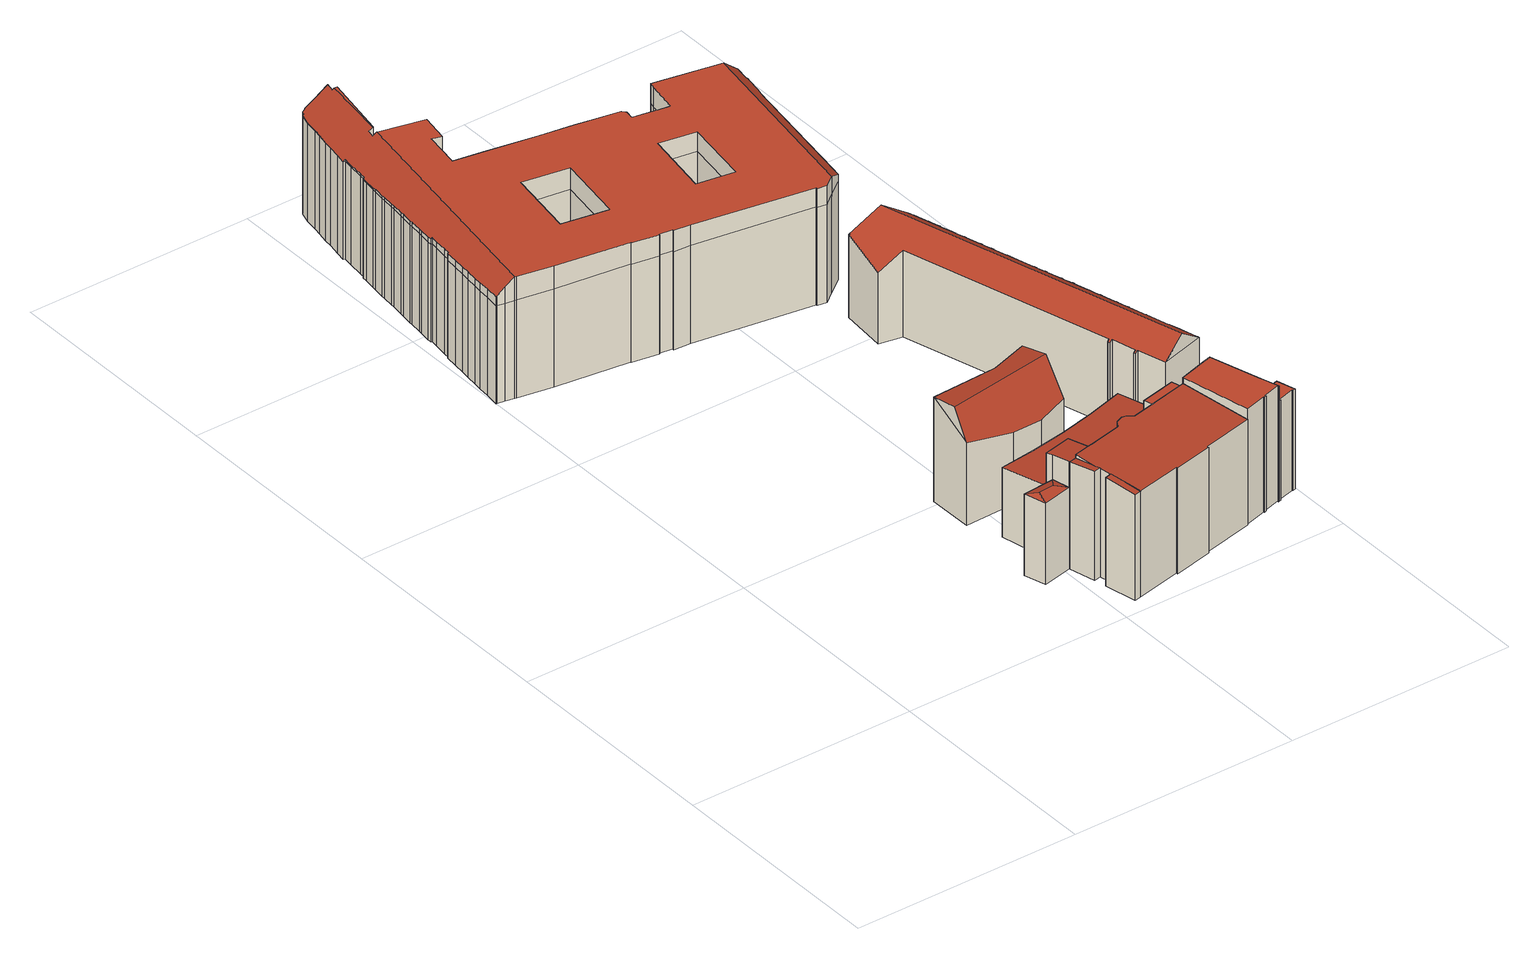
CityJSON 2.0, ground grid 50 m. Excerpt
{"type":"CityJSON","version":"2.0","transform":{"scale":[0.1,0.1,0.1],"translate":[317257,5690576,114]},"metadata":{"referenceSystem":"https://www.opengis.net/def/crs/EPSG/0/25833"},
"CityObjects":{
"building1":{"type":"Building","attributes":{"Dachtyp_tdc":"tdcFreeFormRoof","Gemeindeschluessel":14713000,"Dachneigung":17.49,"QualitaetDacherkennung":13,"Geometrietyp2DReferenz":"3000","function":"31001_9998","roofType":"5000","measuredHeight":18.85},"geometry":[{"type":"MultiSurface","lod":"2","boundaries":[[[0,1,2,3]],[[1,4,5,2]],[[4,6,7,5]],[[6,0,3,7]],[[8,6,4]],[[9,8,4,1]],[[9,1,0]],[[8,9,0,6]],[[3,2,5,7]]],"semantics":{"surfaces":[{"type":"WallSurface"},{"type":"RoofSurface"},{"type":"GroundSurface"}],"values":[0,0,0,0,1,1,1,1,2]}}]},
"building2":{"type":"Building","attributes":{"Dachtyp_tdc":"tdcFreeFormRoof","Gemeindeschluessel":14713000,"Dachneigung":60.12,"QualitaetDacherkennung":16,"Geometrietyp2DReferenz":"3000","function":"31001_9998","roofType":"5000","measuredHeight":24.45},"geometry":[{"type":"MultiSurface","lod":"2","boundaries":[[[10,11,12,13]],[[11,14,15,12]],[[14,16,17,15]],[[16,18,19,17]],[[18,20,21,19]],[[20,22,23,21]],[[22,10,13,23]],[[18,16,24,25,22,20]],[[24,14,11,10,25]],[[16,14,24]],[[10,22,25]],[[13,12,15,17,19,21,23]]],"semantics":{"surfaces":[{"type":"WallSurface"},{"type":"RoofSurface"},{"type":"GroundSurface"}],"values":[0,0,0,0,0,0,0,1,1,0,0,2]}}]},
"building3":{"type":"Building","attributes":{"Gemeindeschluessel":14713000,"Geometrietyp2DReferenz":"3000","function":"31001_9998","roofType":"9999"},"children":["building3-1","building3-2","building3-3","building3-4","building3-5"]},
"building3-1":{"type":"BuildingPart","attributes":{"Dachtyp_tdc":"tdcPolyFlatRoof","Dachneigung":5.18,"QualitaetDacherkennung":70,"Geometrietyp2DReferenz":"3000","roofType":"2100","measuredHeight":24.36},"parents":["building3"],"geometry":[{"type":"MultiSurface","lod":"2","boundaries":[[[26,27,28,29,30]],[[27,31,32,28]],[[31,27,26,33,34]],[[35,29,28,32]],[[30,33,26]],[[29,35,34,33,30]],[[31,34,35,32]]],"semantics":{"surfaces":[{"type":"WallSurface"},{"type":"RoofSurface"},{"type":"GroundSurface"},{"type":"ClosureSurface"}],"values":[0,0,1,2,0,3,3]}}]},
"building3-2":{"type":"BuildingPart","attributes":{"Dachtyp_tdc":"tdcPolyFlatRoof","Dachneigung":3.66,"QualitaetDacherkennung":58,"Geometrietyp2DReferenz":"3000","roofType":"2100","measuredHeight":23.86},"parents":["building3"],"geometry":[{"type":"MultiSurface","lod":"2","boundaries":[[[36,37,38,39]],[[37,40,41,38]],[[42,43,44,45]],[[43,36,39,44]],[[43,42,40,37,36]],[[39,38,41,45,44]],[[42,45,41,40]]],"semantics":{"surfaces":[{"type":"WallSurface"},{"type":"RoofSurface"},{"type":"GroundSurface"},{"type":"ClosureSurface"}],"values":[0,0,0,0,1,2,3]}}]},
"building3-3":{"type":"BuildingPart","attributes":{"Dachtyp_tdc":"tdcPolyFlatRoof","Dachneigung":3.87,"QualitaetDacherkennung":49,"Geometrietyp2DReferenz":"3000","roofType":"2100","measuredHeight":24.69},"parents":["building3"],"geometry":[{"type":"MultiSurface","lod":"2","boundaries":[[[46,47,48,41,40]],[[47,49,50,48]],[[49,51,52,50]],[[51,53,54,52]],[[53,55,56,54]],[[55,57,58,59,56]],[[60,30,29,61]],[[62,63,64,65,66]],[[63,67,68,64]],[[67,69,70,68]],[[69,71,72,70]],[[71,73,74,72]],[[73,75,42,45,74]],[[75,73,71,69,67,63,62,76,33,30,60,77,57,55,53,51,49,47,46]],[[41,48,50,52,54,56,59,61,29,35,65,64,68,70,72,74,45]],[[77,58,57]],[[61,59,58,77,60]],[[34,33,76]],[[35,29,30,33,34]],[[62,66,34,76]],[[66,65,35,34]],[[46,40,42,75]],[[40,41,45,42]]],"semantics":{"surfaces":[{"type":"WallSurface"},{"type":"RoofSurface"},{"type":"GroundSurface"},{"type":"ClosureSurface"}],"values":[0,0,0,0,0,0,0,0,0,0,0,0,0,1,2,0,3,0,3,0,3,0,3]}}]},
"building3-4":{"type":"BuildingPart","attributes":{"Dachtyp_tdc":"tdcPolyFlatRoof","Dachneigung":4.68,"QualitaetDacherkennung":72,"Geometrietyp2DReferenz":"3000","roofType":"2100","measuredHeight":23.82},"parents":["building3"],"geometry":[{"type":"MultiSurface","lod":"2","boundaries":[[[31,78,79,32]],[[78,80,81,79]],[[80,82,83,81]],[[82,84,85,83]],[[84,66,65,85]],[[84,82,80,78,31,34,66]],[[65,35,32,79,81,83,85]],[[31,32,35,34]],[[34,35,65,66]]],"semantics":{"surfaces":[{"type":"WallSurface"},{"type":"RoofSurface"},{"type":"GroundSurface"},{"type":"ClosureSurface"}],"values":[0,0,0,0,0,1,2,3,3]}}]},
"building3-5":{"type":"BuildingPart","attributes":{"Dachtyp_tdc":"tdcPolyFlatRoof","Dachneigung":5.45,"QualitaetDacherkennung":56,"Geometrietyp2DReferenz":"3000","roofType":"2100","measuredHeight":24.16},"parents":["building3"],"geometry":[{"type":"MultiSurface","lod":"2","boundaries":[[[58,86,87,59]],[[86,88,87]],[[88,89,90,87]],[[89,91,60,61,90]],[[89,88,86,58,77,91]],[[61,59,87,90]],[[77,60,91]],[[58,59,61,60,77]]],"semantics":{"surfaces":[{"type":"WallSurface"},{"type":"RoofSurface"},{"type":"GroundSurface"},{"type":"ClosureSurface"}],"values":[0,0,0,0,1,2,0,3]}}]},
"building4":{"type":"Building","attributes":{"Dachtyp_tdc":"tdcPolyFlatRoof","Gemeindeschluessel":14713000,"Dachneigung":3.94,"QualitaetDacherkennung":50,"Geometrietyp2DReferenz":"3000","function":"31001_9998","roofType":"2100","measuredHeight":16.2},"geometry":[{"type":"MultiSurface","lod":"2","boundaries":[[[92,93,94,95]],[[93,96,97,94]],[[96,98,99,97]],[[98,100,101,99]],[[100,102,103,101]],[[102,104,105,103]],[[104,106,107,105]],[[106,108,109,107]],[[108,110,111,109]],[[110,92,95,111]],[[110,108,106,104,102,100,98,96,93,92]],[[95,94,97,99,101,103,105,107,109,111]]],"semantics":{"surfaces":[{"type":"WallSurface"},{"type":"RoofSurface"},{"type":"GroundSurface"}],"values":[0,0,0,0,0,0,0,0,0,0,1,2]}}]},
"building5":{"type":"Building","attributes":{"Gemeindeschluessel":14713000,"Geometrietyp2DReferenz":"3000","function":"31001_9998","roofType":"9999"},"children":["building5-1","building5-2"]},
"building5-1":{"type":"BuildingPart","attributes":{"Dachtyp_tdc":"tdcPolyFlatRoof","Dachneigung":0,"QualitaetDacherkennung":0,"Geometrietyp2DReferenz":"3000","roofType":"9999","measuredHeight":3},"parents":["building5"],"geometry":[{"type":"MultiSurface","lod":"2","boundaries":[[[112,113,114,115,116,117,118]],[[118,117,119,120]],[[117,116,121,119]],[[116,115,122,121]],[[115,114,123,122]],[[114,113,124,123]],[[112,118,120,125]],[[120,119,121,122,123,124,125]],[[125,124,113,112]]],"semantics":{"surfaces":[{"type":"RoofSurface"},{"type":"WallSurface"},{"type":"GroundSurface"},{"type":"ClosureSurface"}],"values":[0,1,1,1,1,1,1,2,3]}}]},
"building5-2":{"type":"BuildingPart","attributes":{"Dachtyp_tdc":"tdcPolyFlatRoof","Dachneigung":0,"QualitaetDacherkennung":39,"Geometrietyp2DReferenz":"3000","roofType":"1000","measuredHeight":15.88},"parents":["building5"],"geometry":[{"type":"MultiSurface","lod":"2","boundaries":[[[126,127,128,124,113]],[[127,129,130,128]],[[129,131,112,125,130]],[[129,127,126,131]],[[125,124,128,130]],[[113,112,131,126]],[[113,124,125,112]]],"semantics":{"surfaces":[{"type":"WallSurface"},{"type":"RoofSurface"},{"type":"GroundSurface"},{"type":"ClosureSurface"}],"values":[0,0,0,1,2,0,3]}}]},
"building6":{"type":"Building","attributes":{"name":"Städtisches Kaufhaus","Dachtyp_tdc":"tdcFreeFormRoof","Gemeindeschluessel":14713000,"Dachneigung":0.896,"QualitaetDacherkennung":10,"Geometrietyp2DReferenz":"3000","function":"31001_2052","roofType":"5000","measuredHeight":27.03},"geometry":[{"type":"MultiSurface","lod":"2","boundaries":[[[132,133,134,135]],[[133,136,137,134]],[[136,138,139,137]],[[138,140,141,139]],[[140,142,143,141]],[[142,144,145,143]],[[144,146,147,145]],[[146,148,149,147]],[[148,150,151,149]],[[150,152,153,151]],[[152,154,155,153]],[[156,157,158,159]],[[157,160,161,158]],[[160,162,163,161]],[[162,156,159,163]],[[154,164,165,155]],[[164,166,167,165]],[[166,168,169,167]],[[168,170,171,169]],[[170,172,173,171]],[[172,174,175,173]],[[174,176,177,175]],[[176,178,179,177]],[[178,180,181,179]],[[180,182,183,181]],[[182,184,185,183]],[[184,186,187,185]],[[186,188,189,187]],[[188,190,191,189]],[[190,192,193,191]],[[192,194,195,193]],[[194,196,197,195]],[[196,198,199,197]],[[198,200,201,199]],[[200,202,203,201]],[[202,204,205,203]],[[204,206,207,205]],[[206,208,209,207]],[[208,210,211,209]],[[210,212,213,211]],[[212,214,215,213]],[[214,216,217,215]],[[218,219,220,221]],[[219,222,223,220]],[[222,224,225,223]],[[224,218,221,225]],[[216,226,227,217]],[[226,228,229,227]],[[230,231,232,233,234,235,236,237,238,239,240]],[[241,242,243,244,245,246,247,248,249,250,251,252,253,254,255,256,257,258,259,260,261,262,263,264,265,266,267,268,269,270,271,272,273,274,275,276,277,278,279,280,281,282,283,284,285,286,287,288,289,290,291,292,293,294,295,296,297]],[[298,299,300,301,302,303,304,305,306,232,231,307,308,309,310,311,312,313,314,315,316,317,318,319,320,321,322,323,324,325,289,288,326,327,328],[329,330,331,332],[333,334,335,336]],[[337,293,292,338]],[[339,337,338,340]],[[340,338,292,291,341]],[[342,294,293,337,339]],[[214,298,328,216]],[[218,333,336,219]],[[219,336,335,222]],[[222,335,334,224]],[[224,334,333,218]],[[216,328,327,226]],[[226,327,326,228]],[[228,326,288,343]],[[344,290,289,325,132]],[[132,325,324,133]],[[133,324,323,136]],[[136,323,322,138]],[[138,322,321,140]],[[140,321,320,142]],[[142,320,319,144]],[[144,319,318,146]],[[146,318,317,148]],[[148,317,316,150]],[[150,316,315,152]],[[152,315,314,154]],[[156,329,332,157]],[[157,332,331,160]],[[160,331,330,162]],[[162,330,329,156]],[[154,314,313,164]],[[164,313,312,166]],[[166,312,311,168]],[[168,311,310,170]],[[170,310,309,172]],[[172,309,308,174]],[[174,308,307,176]],[[176,307,231,230,178]],[[196,232,306,198]],[[198,306,305,200]],[[200,305,304,202]],[[202,304,303,204]],[[204,303,302,206]],[[206,302,301,208]],[[208,301,300,210]],[[210,300,299,212]],[[212,299,298,214]],[[345,241,297,346]],[[346,297,296,347]],[[347,296,295,348]],[[348,295,294,342]],[[341,291,290,344]],[[343,288,287,349]],[[349,287,286,350]],[[350,286,285,351]],[[351,285,284,352]],[[352,284,283,353]],[[353,283,282,354]],[[354,282,281,355]],[[355,281,280,356]],[[356,280,279,357]],[[357,279,278,358]],[[358,278,277,359]],[[359,277,276,360]],[[360,276,275,361]],[[361,275,274,362]],[[362,274,273,363]],[[363,273,272,364]],[[364,272,271,365]],[[365,271,270,366]],[[366,270,269,367]],[[367,269,268,368]],[[368,268,267,369]],[[369,267,266,370]],[[370,266,265,371]],[[371,265,264,372]],[[372,264,263,373]],[[373,263,262,374]],[[374,262,261,375]],[[375,261,260,376]],[[376,260,259,377]],[[377,259,258,378]],[[378,258,257,379]],[[379,257,256,380]],[[380,256,255,381]],[[381,255,254,382]],[[382,254,253]],[[250,249,383]],[[383,249,248,384]],[[384,248,247,385]],[[385,247,246,386]],[[386,246,245,387]],[[387,245,244,388]],[[388,244,243,389]],[[389,243,242,390]],[[390,242,241,345]],[[180,240,239,182]],[[178,230,240,180]],[[182,239,238,184]],[[184,238,237,186]],[[186,237,236,188]],[[188,236,235,190]],[[190,235,234,192]],[[192,234,233,194]],[[194,233,232,196]],[[229,391,392,393,394,395,396,397,398,399,400,401,402,403,404,405,406,407,408,409,410,411,412,413,414,415,416,417,418,419,420,421,422,423,424,425,426,427,428,429,430,431,432,433,434,435,436,437,438,439,440,441,442,443,444,445,446,135,134,137,139,141,143,145,147,149,151,153,155,165,167,169,171,173,175,177,179,181,183,185,187,189,191,193,195,197,199,201,203,205,207,209,211,213,215,217,227],[159,158,161,163],[221,220,223,225]],[[228,343,391,229]],[[343,349,392,391]],[[349,350,393,392]],[[350,351,394,393]],[[351,352,395,394]],[[352,353,396,395]],[[353,354,397,396]],[[354,355,398,397]],[[355,356,399,398]],[[356,357,400,399]],[[357,358,401,400]],[[358,359,402,401]],[[359,360,403,402]],[[360,361,404,403]],[[361,362,405,404]],[[362,363,406,405]],[[363,364,407,406]],[[364,365,408,407]],[[365,366,409,408]],[[366,367,410,409]],[[367,368,411,410]],[[368,369,412,411]],[[369,370,413,412]],[[370,371,414,413]],[[371,372,415,414]],[[372,373,416,415]],[[373,374,417,416]],[[374,375,418,417]],[[375,376,419,418]],[[376,377,420,419]],[[377,378,421,420]],[[378,379,422,421]],[[379,380,423,422]],[[380,381,424,423]],[[381,382,425,424]],[[382,253,426,425]],[[253,252,427,426]],[[252,251,428,427]],[[251,250,429,428]],[[250,383,430,429]],[[383,384,431,430]],[[384,385,432,431]],[[385,386,433,432]],[[386,387,434,433]],[[387,388,435,434]],[[388,389,436,435]],[[389,390,437,436]],[[390,345,438,437]],[[345,346,439,438]],[[346,347,440,439]],[[347,348,441,440]],[[348,342,442,441]],[[342,339,443,442]],[[339,340,444,443]],[[340,341,445,444]],[[341,344,446,445]],[[344,132,135,446]]],"semantics":{"surfaces":[{"type":"WallSurface"},{"type":"RoofSurface"},{"type":"GroundSurface"}],"values":[0,0,0,0,0,0,0,0,0,0,0,0,0,0,0,0,0,0,0,0,0,0,0,0,0,0,0,0,0,0,0,0,0,0,0,0,0,0,0,0,0,0,0,0,0,0,0,0,1,1,1,1,0,0,0,0,0,0,0,0,0,0,0,0,0,0,0,0,0,0,0,0,0,0,0,0,0,0,0,0,0,0,0,0,0,0,0,0,0,0,0,0,0,0,0,0,0,0,0,0,0,0,0,0,0,0,0,0,0,0,0,0,0,0,0,0,0,0,0,0,0,0,0,0,0,0,0,0,0,0,0,0,0,0,0,0,0,0,0,0,0,0,0,0,0,0,0,0,0,0,0,0,0,0,2,0,0,0,0,0,0,0,0,0,0,0,0,0,0,0,0,0,0,0,0,0,0,0,0,0,0,0,0,0,0,0,0,0,0,0,0,0,0,0,0,0,0,0,0,0,0,0,0,0,0,0,0,0,0,0,0,0]}}]},
"building7":{"type":"Building","attributes":{"Dachtyp_tdc":"tdcPolyFlatRoof","Gemeindeschluessel":14713000,"Dachneigung":0,"QualitaetDacherkennung":0,"Geometrietyp2DReferenz":"3000","BezugspunktDach":"2000","function":"31001_9998","measuredHeight":3},"geometry":[{"type":"MultiSurface","lod":"2","boundaries":[[[447,448,449,450]],[[450,449,451,452]],[[449,448,453,451]],[[448,447,454,453]],[[447,450,452,454]],[[452,451,453,454]]],"semantics":{"surfaces":[{"type":"RoofSurface"},{"type":"WallSurface"},{"type":"GroundSurface"}],"values":[0,1,1,1,1,2]}}]},
"building8":{"type":"Building","attributes":{"Gemeindeschluessel":14713000,"Geometrietyp2DReferenz":"3000","function":"31001_9998","roofType":"9999"},"children":["building8-1","building8-2"]},
"building8-1":{"type":"BuildingPart","attributes":{"Dachtyp_tdc":"tdcPolyFlatRoof","Dachneigung":0,"QualitaetDacherkennung":33,"Geometrietyp2DReferenz":"3000","roofType":"1000","measuredHeight":22.25},"parents":["building8"],"geometry":[{"type":"MultiSurface","lod":"2","boundaries":[[[455,456,457,458]],[[456,459,460,457]],[[459,461,462,460]],[[461,463,464,462]],[[463,465,466,464]],[[465,467,468,466]],[[469,455,458,470]],[[469,467,465,463,461,459,456,455]],[[458,457,460,462,464,466,468,470]],[[470,468,467,469]]],"semantics":{"surfaces":[{"type":"WallSurface"},{"type":"RoofSurface"},{"type":"GroundSurface"},{"type":"ClosureSurface"}],"values":[0,0,0,0,0,0,0,1,2,3]}}]},
"building8-2":{"type":"BuildingPart","attributes":{"Dachtyp_tdc":"tdcPolyFlatRoof","Dachneigung":0,"QualitaetDacherkennung":13,"Geometrietyp2DReferenz":"3000","roofType":"1000","measuredHeight":25.56},"parents":["building8"],"geometry":[{"type":"MultiSurface","lod":"2","boundaries":[[[471,472,473,474]],[[472,475,476,473]],[[475,477,478,476]],[[477,479,469,470,478]],[[480,481,482,468,467]],[[481,483,484,482]],[[483,485,486,484]],[[485,487,488,486]],[[487,489,490,488]],[[489,491,492,490]],[[491,493,494,492]],[[493,471,474,494]],[[493,491,489,487,485,483,481,480,479,477,475,472,471]],[[474,473,476,478,470,468,482,484,486,488,490,492,494]],[[467,469,479,480]],[[467,468,470,469]]],"semantics":{"surfaces":[{"type":"WallSurface"},{"type":"RoofSurface"},{"type":"GroundSurface"},{"type":"ClosureSurface"}],"values":[0,0,0,0,0,0,0,0,0,0,0,0,1,2,0,3]}}]},
"building9":{"type":"Building","attributes":{"Dachtyp_tdc":"tdcFreeFormRoof","Gemeindeschluessel":14713000,"Dachneigung":36.23,"QualitaetDacherkennung":74,"Geometrietyp2DReferenz":"3000","function":"31001_9998","roofType":"5000","measuredHeight":22.96},"geometry":[{"type":"MultiSurface","lod":"2","boundaries":[[[495,496,497,498]],[[496,499,500,497]],[[499,501,502,500]],[[501,503,504,502]],[[503,505,506,504]],[[505,507,508,506]],[[507,509,510,508]],[[509,511,512,510]],[[511,513,514,512]],[[513,515,516,514]],[[515,517,518,516]],[[517,519,520,518]],[[519,521,522,520]],[[521,523,524,522]],[[523,525,526,524]],[[525,527,528,526]],[[527,529,530,528]],[[529,531,532,530]],[[531,533,534,532]],[[533,535,536,534]],[[535,537,538,536]],[[537,539,540,538]],[[539,541,542,540]],[[541,543,544,542]],[[543,545,546,544]],[[545,547,548,546]],[[547,549,550,548]],[[549,551,552,550]],[[551,553,554,552]],[[553,555,556,554]],[[555,557,558,556]],[[557,559,560,558]],[[559,561,562,560]],[[561,563,564,562]],[[563,565,566,564]],[[565,567,568,566]],[[567,569,570,568]],[[569,571,572,570]],[[571,573,574,572]],[[573,575,576,574]],[[575,577,578,576]],[[577,579,580,578]],[[579,581,582,580]],[[581,583,584,582]],[[583,585,586,584]],[[585,587,588,586]],[[587,589,590,588]],[[589,591,592,590]],[[591,593,594,592]],[[593,595,596,594]],[[595,597,598,596]],[[597,599,600,598]],[[599,601,602,600]],[[601,603,604,602]],[[603,605,606,604]],[[605,607,608,606]],[[607,609,610,608]],[[609,611,612,610]],[[611,613,614,612]],[[613,615,616,614]],[[615,617,618,616]],[[617,619,620,618]],[[619,621,622,620]],[[621,623,624,622]],[[623,625,626,624]],[[625,627,628,626]],[[627,629,630,628]],[[629,631,632,630]],[[631,633,634,632]],[[633,635,636,634]],[[635,637,638,636]],[[637,639,640,638]],[[639,641,642,640]],[[641,643,644,642]],[[643,645,646,644]],[[645,647,648,646]],[[647,649,650,648]],[[649,651,652,650]],[[651,653,654,652]],[[653,655,656,654]],[[655,657,658,656]],[[657,659,660,658]],[[659,661,662,660]],[[661,663,664,662]],[[663,665,666,664]],[[665,667,668,666]],[[667,669,670,668]],[[669,671,672,670]],[[671,673,674,672]],[[673,675,676,674]],[[675,677,678,676]],[[677,679,680,678]],[[679,681,682,680]],[[681,683,684,682]],[[683,685,686,684]],[[685,687,688,686]],[[687,689,690,688]],[[689,691,692,690]],[[691,495,498,692]],[[693,531,529,527,525,523,521,519,517,515,513,511,509,507,505,503,501,499,496,495,691,689,687,685,683,681,679,677,675,673,671,669,667,665,663,661,659,657,655,653,651,649,647,645,643,641,639,637,635,633,631,629,627,625,623,621,619,617,615,613,611,609,607,605,603,601,599,597,595,593,591,589,587,585,583,581,579,577,575,573,571,569,567,565,563,561,559,557,694]],[[551,549,547,545,543,541,539,537,535,533,693,694,555,553]],[[533,531,693]],[[557,555,694]],[[498,497,500,502,504,506,508,510,512,514,516,518,520,522,524,526,528,530,532,534,536,538,540,542,544,546,548,550,552,554,556,558,560,562,564,566,568,570,572,574,576,578,580,582,584,586,588,590,592,594,596,598,600,602,604,606,608,610,612,614,616,618,620,622,624,626,628,630,632,634,636,638,640,642,644,646,648,650,652,654,656,658,660,662,664,666,668,670,672,674,676,678,680,682,684,686,688,690,692]]],"semantics":{"surfaces":[{"type":"WallSurface"},{"type":"RoofSurface"},{"type":"GroundSurface"}],"values":[0,0,0,0,0,0,0,0,0,0,0,0,0,0,0,0,0,0,0,0,0,0,0,0,0,0,0,0,0,0,0,0,0,0,0,0,0,0,0,0,0,0,0,0,0,0,0,0,0,0,0,0,0,0,0,0,0,0,0,0,0,0,0,0,0,0,0,0,0,0,0,0,0,0,0,0,0,0,0,0,0,0,0,0,0,0,0,0,0,0,0,0,0,0,0,0,0,0,0,1,1,0,0,2]}}]}
},
"vertices":[
[483,199,213],[491,160,213],[491,160,32],[483,199,32],[426,146,213],[426,146,32],[413,194,213],[413,194,32],[431,172,221],[466,176,220],
[427,486,263],[571,489,266],[571,489,30],[427,486,30],[656,519,263],[656,519,30],[672,414,195],[672,414,30],[609,398,184],[609,398,30],[539,391,189],[539,391,30],[429,388,213],[429,388,30],[665,459,274],[428,424,274],
[519,104,276],[504,101,276],[504,101,33],[519,104,33],[519,104,275],[491,159,271],[491,159,33],[517,114,275],[507,162,271],[507,162,33],
[797,252,270],[803,226,271],[803,226,33],[797,252,33],[803,225,271],[803,225,33],[726,208,271],[720,235,270],[720,235,33],[726,208,33],
[803,225,279],[836,73,268],[836,73,33],[725,48,268],[725,48,33],[725,45,268],[725,45,33],[639,26,268],[639,26,33],[638,29,268],[638,29,33],[540,8,268],[540,8,267],[540,8,33],[525,79,273],[525,79,33],[551,171,279],[624,187,279],[624,187,33],[551,171,33],[551,171,271],[632,200,279],[632,200,33],[647,206,280],[647,206,33],[656,205,279],[656,205,33],[670,196,279],[670,196,33],[726,208,279],[507,162,279],[536,29,270],
[491,160,271],[491,160,33],[483,199,268],[483,199,33],[479,214,266],[479,214,33],[539,227,266],[539,227,33],
[525,5,267],[525,5,33],[525,5,268],[510,75,274],[510,75,33],[525,79,274],
[479,214,193],[479,215,193],[479,215,31],[479,214,31],[457,318,186],[457,318,31],[536,326,187],[536,326,31],[615,339,187],[615,339,31],[693,357,187],[693,357,31],[770,379,186],[770,379,31],[791,281,193],[791,281,31],[655,252,193],[655,252,31],[539,227,193],[539,227,31],
[720,235,65],[714,265,65],[655,252,65],[664,212,65],[658,204,65],[670,196,65],[726,208,65],[670,196,35],[726,208,35],[658,204,35],[664,212,35],[655,252,35],[714,265,35],[720,235,35],
[714,265,194],[791,281,194],[791,281,35],[797,252,194],[797,252,35],[720,235,194],
[123,1767,226],[220,1747,226],[220,1747,8],[123,1767,8],[210,1686,226],[210,1686,8],[188,1690,226],[188,1690,8],[175,1610,226],[175,1610,8],[247,1599,226],[247,1599,8],[352,1583,226],[352,1583,8],[429,1572,226],[429,1572,8],[459,1567,226],[459,1567,8],[524,1557,226],[524,1557,8],[530,1549,226],[530,1549,8],[527,1530,226],[527,1530,8],[514,1434,226],[490,1288,226],[490,1288,8],[514,1434,8],[573,1276,226],[573,1276,8],[595,1421,226],[595,1421,8],[558,1525,226],[558,1525,8],[562,1524,226],[562,1524,8],[576,1522,226],[576,1522,8],[580,1521,226],[580,1521,8],[606,1517,226],[606,1517,8],[619,1583,226],[619,1583,8],[622,1597,226],[622,1597,8],[800,1567,226],[800,1567,8],[795,1536,226],[795,1536,8],[798,1535,226],[798,1535,8],[796,1525,226],[796,1525,8],[791,1495,226],[791,1495,8],[789,1485,226],[789,1485,8],[786,1485,226],[786,1485,8],[744,1207,226],[744,1207,8],[741,1186,226],[741,1186,8],[707,1161,226],[707,1161,8],[681,1141,226],[681,1141,8],[660,1144,226],[660,1144,8],[660,1147,226],[660,1147,8],[402,1187,226],[402,1187,8],[365,1190,226],[365,1190,8],[365,1193,226],[365,1193,8],[336,1197,226],[336,1197,8],[336,1195,226],[336,1195,8],[278,1204,226],[278,1204,8],[279,1206,226],[279,1206,8],[312,1314,226],[336,1465,226],[336,1465,8],[312,1314,8],[234,1480,226],[234,1480,8],[210,1330,226],[210,1330,8],[118,1228,226],[118,1228,8],[42,1241,226],[42,1241,8],[800,1567,244],[772,1572,267],[707,1161,267],[741,1186,243],[744,1207,244],[786,1485,245],[789,1485,242],[791,1495,242],[796,1525,242],[798,1535,242],[795,1536,244],[99,1955,236],[97,1955,234],[93,1955,231],[92,1951,231],[91,1949,231],[90,1950,229],[83,1926,227],[79,1898,227],[76,1881,227],[71,1856,226],[69,1838,226],[64,1810,226],[60,1788,226],[64,1788,229],[61,1766,229],[57,1732,231],[56,1719,231],[53,1719,229],[52,1707,229],[49,1683,230],[48,1675,231],[45,1651,231],[45,1643,232],[42,1618,233],[41,1610,233],[38,1585,234],[37,1576,234],[34,1552,235],[33,1545,235],[31,1519,236],[30,1512,236],[27,1488,237],[26,1479,238],[29,1479,240],[27,1463,240],[23,1434,241],[22,1420,242],[20,1420,240],[17,1392,241],[14,1367,242],[11,1347,243],[9,1323,243],[6,1304,244],[4,1279,245],[0,1248,246],[2,1248,248],[19,1245,262],[38,1242,278],[121,1768,278],[113,1769,271],[116,1785,272],[124,1784,278],[146,1928,278],[142,1929,274],[145,1947,275],[118,1952,252],[99,1956,236],[278,1204,274],[336,1195,273],[336,1197,273],[365,1193,273],[365,1190,273],[402,1187,272],[660,1147,268],[660,1144,268],[681,1141,268],[622,1597,270],[619,1583,270],[606,1517,270],[580,1521,270],[576,1522,270],[562,1524,271],[558,1525,271],[527,1530,271],[530,1549,271],[524,1557,271],[459,1567,272],[429,1572,273],[352,1583,274],[247,1599,276],[175,1610,277],[188,1690,277],[210,1686,276],[220,1747,276],[123,1767,278],[42,1241,278],[118,1228,277],[279,1206,274],[514,1434,271],[595,1421,270],[573,1276,270],[490,1288,271],[312,1314,274],[210,1330,276],[234,1480,276],[336,1465,274],[152,1927,278],[126,1784,278],[152,1927,226],[126,1784,226],[116,1785,226],[142,1929,226],[38,1242,226],[113,1769,226],[99,1955,226],[99,1956,226],[118,1952,226],[145,1947,226],[19,1245,226],[2,1248,226],[0,1248,226],[4,1279,226],[6,1304,226],[9,1323,226],[11,1347,226],[14,1367,226],[17,1392,226],[20,1420,226],[22,1420,226],[23,1434,226],[27,1463,226],[29,1479,226],[26,1479,226],[27,1488,226],[30,1512,226],[31,1519,226],[33,1545,226],[34,1552,226],[37,1576,226],[38,1585,226],[41,1610,226],[42,1618,226],[45,1643,226],[45,1651,226],[48,1675,226],[49,1683,226],[52,1707,226],[53,1719,226],[56,1719,226],[57,1732,226],[61,1766,226],[64,1788,226],[76,1881,226],[79,1898,226],[83,1926,226],[90,1950,226],[91,1949,226],[92,1951,226],[93,1955,226],[97,1955,226],[38,1242,8],[19,1245,8],[2,1248,8],[0,1248,8],[4,1279,8],[6,1304,8],[9,1323,8],[11,1347,8],[14,1367,8],[17,1392,8],[20,1420,8],[22,1420,8],[23,1434,8],[27,1463,8],[29,1479,8],[26,1479,8],[27,1488,8],[30,1512,8],[31,1519,8],[33,1545,8],[34,1552,8],[37,1576,8],[38,1585,8],[41,1610,8],[42,1618,8],[45,1643,8],[45,1651,8],[48,1675,8],[49,1683,8],[52,1707,8],[53,1719,8],[56,1719,8],[57,1732,8],[61,1766,8],[64,1788,8],[60,1788,8],[64,1810,8],[69,1838,8],[71,1856,8],[76,1881,8],[79,1898,8],[83,1926,8],[90,1950,8],[91,1949,8],[92,1951,8],[93,1955,8],[97,1955,8],[99,1955,8],[99,1956,8],[118,1952,8],[145,1947,8],[142,1929,8],[152,1927,8],[126,1784,8],[116,1785,8],[113,1769,8],
[860,242,70],[850,278,70],[799,264,70],[807,227,70],[799,264,40],[807,227,40],[850,278,40],[860,242,40],
[961,150,259],[973,109,259],[973,109,36],[961,150,36],[967,108,259],[967,108,36],[966,110,259],[966,110,36],[930,100,259],[930,100,36],[930,97,259],[930,97,36],[926,96,259],[926,96,36],[914,136,259],[914,136,36],
[803,226,292],[807,227,292],[807,227,36],[803,226,36],[860,242,292],[860,242,36],[882,248,292],[882,248,36],[914,136,292],[926,96,292],[924,95,292],[924,95,36],[924,98,292],[924,98,36],[888,88,292],[888,88,36],[888,85,292],[888,85,36],[883,83,292],[883,83,36],[882,86,292],[882,86,36],[836,73,292],[836,73,36],
[916,541,230],[917,537,230],[917,537,37],[916,541,37],[914,536,232],[914,536,37],[922,504,232],[922,504,37],[926,505,229],[926,505,37],[927,500,230],[927,500,37],[925,499,231],[925,499,37],[938,447,232],[938,447,37],[939,446,232],[939,446,37],[942,446,230],[942,446,37],[943,441,230],[943,441,37],[941,441,232],[941,441,37],[946,422,232],[946,422,37],[949,422,230],[949,422,37],[950,417,230],[950,417,37],[947,417,232],[947,417,37],[956,385,232],[956,385,37],[959,386,230],[959,386,37],[960,382,230],[960,382,37],[862,356,229],[862,356,37],[845,417,229],[845,417,37],[839,416,225],[839,416,37],[838,421,225],[838,421,37],[843,422,229],[843,422,37],[829,474,229],[829,474,37],[823,472,225],[823,472,37],[822,478,225],[822,478,37],[826,480,228],[826,480,37],[699,935,229],[699,935,37],[649,944,195],[649,944,37],[658,1045,221],[658,1045,37],[780,1026,229],[780,1026,37],[781,1023,229],[781,1023,37],[777,1022,232],[777,1022,37],[779,1017,232],[779,1017,37],[782,1018,229],[782,1018,37],[784,1012,229],[784,1012,37],[781,1011,232],[781,1011,37],[788,985,232],[788,985,37],[791,986,229],[791,986,37],[793,980,230],[793,980,37],[790,979,232],[790,979,37],[795,960,232],[795,960,37],[798,961,230],[798,961,37],[800,956,230],[800,956,37],[796,955,232],[796,955,37],[805,925,232],[805,925,37],[808,926,230],[808,926,37],[809,921,230],[809,921,37],[806,920,232],[806,920,37],[812,901,232],[812,901,37],[815,902,230],[815,902,37],[816,897,230],[816,897,37],[813,896,232],[813,896,37],[822,865,232],[822,865,37],[825,866,230],[825,866,37],[826,861,230],[826,861,37],[823,860,232],[823,860,37],[828,841,232],[828,841,37],[831,842,230],[831,842,37],[833,837,230],[833,837,37],[829,836,232],[829,836,37],[838,806,232],[838,806,37],[841,807,230],[841,807,37],[843,801,230],[843,801,37],[840,800,232],[840,800,37],[845,781,232],[845,781,37],[848,782,230],[848,782,37],[849,777,230],[849,777,37],[846,777,232],[846,777,37],[855,746,232],[855,746,37],[858,747,230],[858,747,37],[860,742,230],[860,742,37],[856,741,232],[856,741,37],[862,722,232],[862,722,37],[865,723,230],[865,723,37],[866,718,230],[866,718,37],[863,718,232],[863,718,37],[872,686,232],[872,686,37],[875,687,230],[875,687,37],[876,683,230],[876,683,37],[873,682,232],[873,682,37],[879,662,232],[879,662,37],[882,663,230],[882,663,37],[883,658,230],[883,658,37],[880,657,232],[880,657,37],[889,626,232],[889,626,37],[892,626,230],[892,626,37],[895,614,230],[895,614,37],[892,613,232],[892,613,37],[895,601,232],[895,601,37],[899,602,230],[899,602,37],[900,597,230],[900,597,37],[897,597,232],[897,597,37],[906,565,232],[906,565,37],[909,566,230],[909,566,37],[910,561,230],[910,561,37],[907,560,232],[907,560,37],[912,541,232],[912,541,37],[911,369,266],[724,1034,266]
]}
